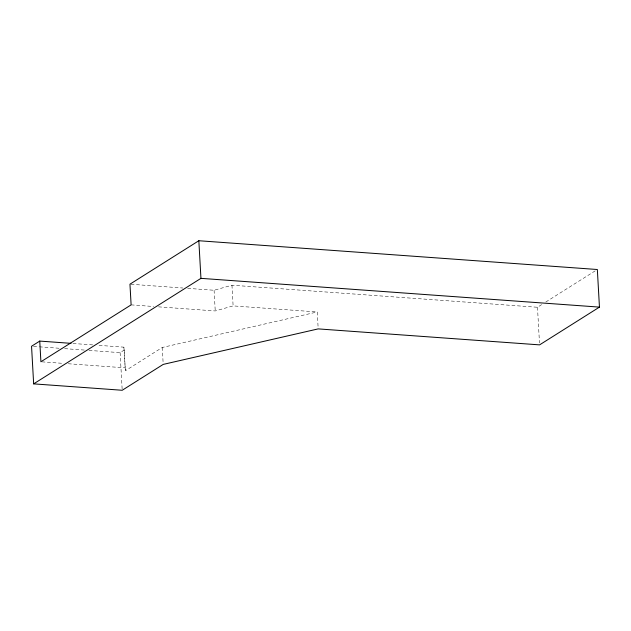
<?xml version="1.0" encoding="UTF-8"?>
<svg xmlns="http://www.w3.org/2000/svg" width="631" height="631" viewBox="0 0 631 631"><rect width="100%" height="100%" fill="white"/><g stroke="black" fill="none" stroke-linecap="round" stroke-linejoin="round"><path stroke-width="0.47" stroke-dasharray="3.15 2.37" d="M88.963 350.402L120.111 352.65L124.204 350.063L123.881 347.16L97.466 345.252M123.881 347.16L125.364 370.752L162.27 347.476L317.243 311.966L318.142 327.954M187.675 288.351L214.083 290.26L231.963 285.212L537.486 307.265L541.643 304.639M545.799 302.02L595.688 270.557M158.499 306.847L215.242 310.949L233.115 305.893L317.243 311.966M130.933 284.258L182.777 288.004M131.114 304.876L153.609 306.5M73.015 343.485L93.554 344.968M33.498 346.395L38.365 346.75M39.335 346.821L59.771 348.296M64.638 348.643L85.075 350.118M41.883 361.839L63.408 363.393M68.298 363.748L125.041 367.841M537.486 307.265L539.481 342.948M231.963 285.212L233.115 305.893M214.083 290.26L215.242 310.949M162.27 347.476L163.106 362.517M124.204 350.063L125.364 370.752M120.111 352.65L122.154 389.295"/><path stroke-width="0.95" d="M39.753 341.087L31.55 346.261L33.656 383.869L122.209 390.266L163.216 364.402L318.19 328.893L539.584 344.873L599.45 307.116L597.344 269.508L198.836 240.734L129.954 284.187L131.114 304.876L40.905 361.768L39.753 341.087L71.051 343.343M33.656 383.869L200.942 278.35L599.45 307.116M198.836 240.734L200.942 278.35"/></g></svg>
